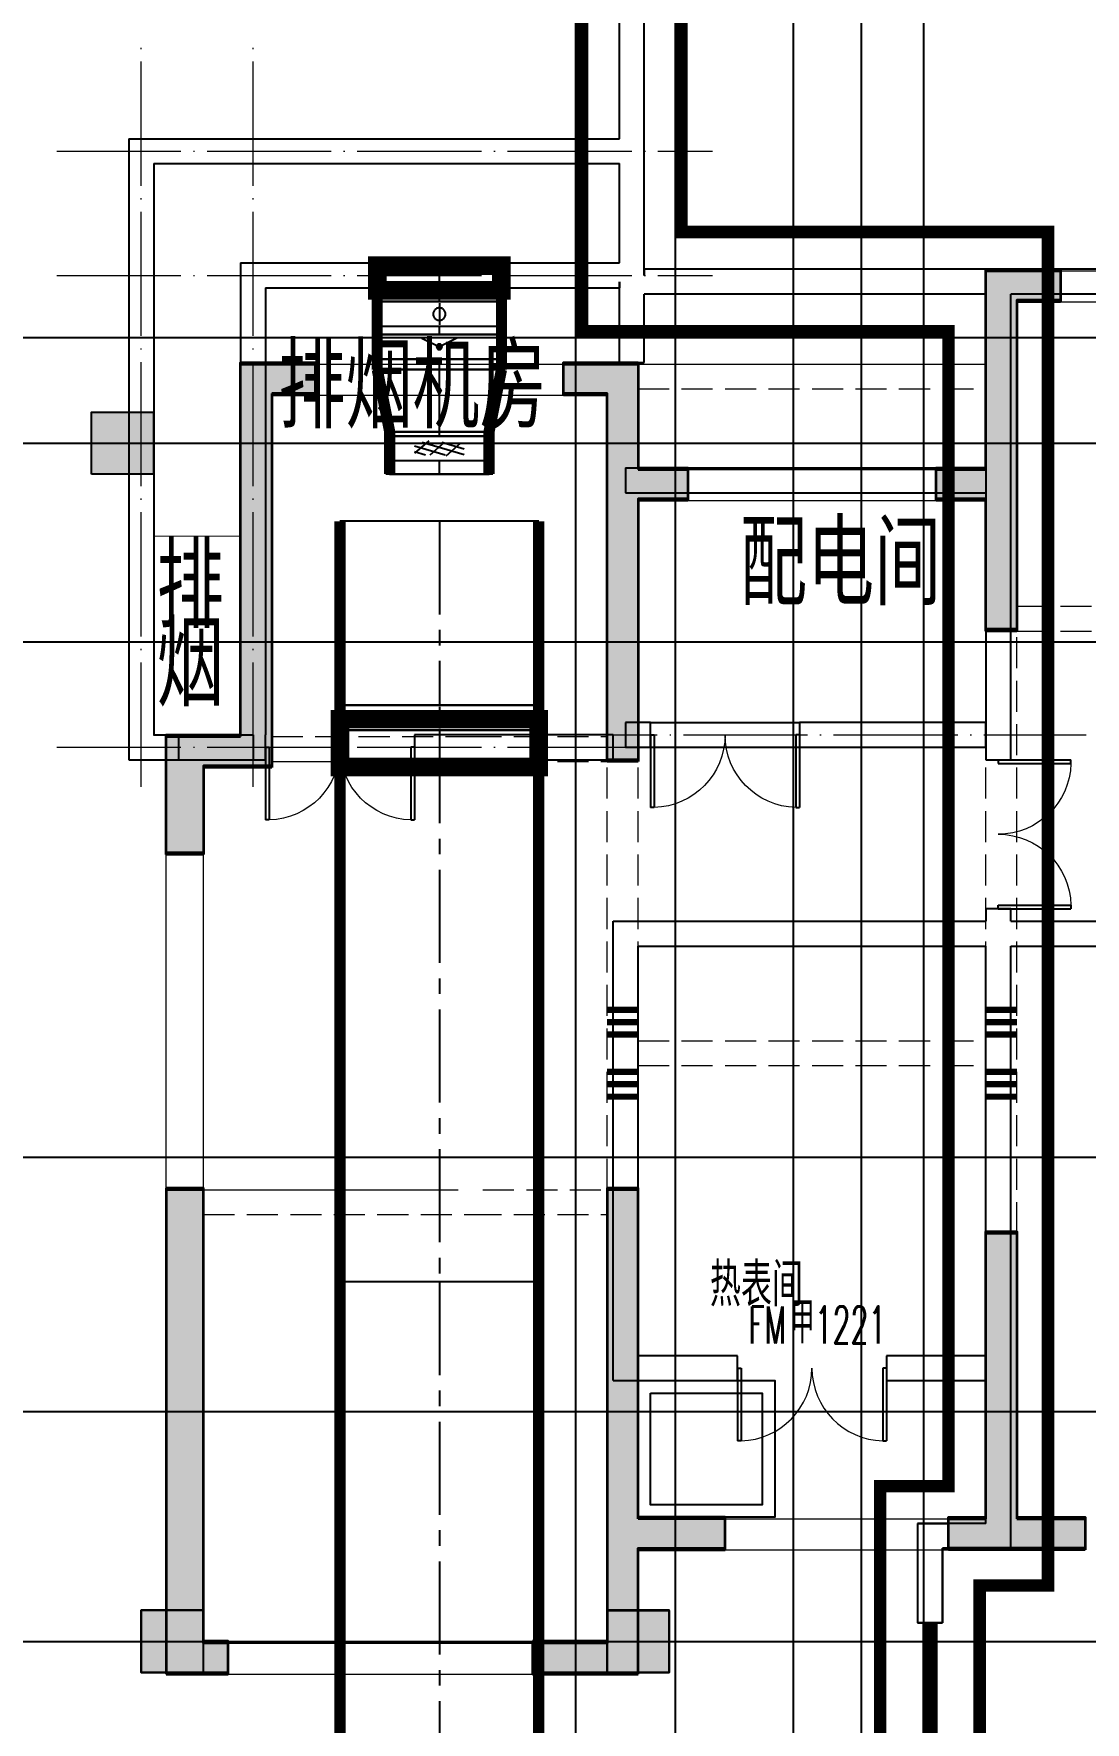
# Model space of a CAD drawing. Extents: x 369444 to 684549, y -549309 to 575337.
# Drawn here: x 484009 to 492474, y 150206 to 163804 of the extents above; entities that cross this region are included whole.
import ezdxf

# ---------------------------------------------------------------- set-up
doc = ezdxf.new("R2010")
doc.units = 0
doc.header["$LTSCALE"] = 1000
doc.header["$MEASUREMENT"] = 0
for name, pattern in [('CENTER2', [1.125, 0.75, -0.125, 0.125, -0.125]), ('DASH', [0.35, 0.25, -0.1]), ('DOTE', [2.42, 2, -0.2, 0.02, -0.2]), ('线型3', [500, 300, -200])]:
    doc.linetypes.add(name, pattern=pattern)
for name, color, linetype in [('COLUMN', 9, 'Continuous'), ('DOTE', 1, 'Continuous'), ('DUCT-排烟中心线', 5, 'CENTER2'), ('DUCT-排烟法兰', 4, 'Continuous'), ('DUCT-排烟管', 2, 'Continuous'), ('DUCT-排烟管端线', 4, 'Continuous'), ('DUCT-排烟阀门', 7, 'Continuous'), ('PKPM_WPJ', 7, 'Continuous'), ('WALL', 9, 'Continuous'), ('WINDOW', 4, 'Continuous'), ('WINDOW_TEXT', 7, 'Continuous'), ('主楼', 117, 'Continuous'), ('图层2', 7, 'Continuous'), ('填充', 8, 'Continuous'), ('平面文字图层', 7, 'Continuous'), ('砼墙', 151, 'Continuous'), ('车库集水坑', 60, 'Continuous'), ('车库风井', 6, 'Continuous'), ('防火分区线', 7, 'Continuous'), ('颜洞口', 1, 'Continuous'), ('风管标注', 3, 'Continuous')]:
    doc.layers.add(name, color=color, linetype=linetype)
for name, color, linetype, lineweight in [('DOTE2', 122, 'DOTE', 9), ('TEXT', 7, 'Continuous', 13), ('梁', 4, 'Continuous', 18), ('梁虚线', 134, '线型3', 18), ('次梁箍筋', 1, 'Continuous', 40), ('门虚线', 2, 'Continuous', 18)]:
    doc.layers.add(name, color=color, linetype=linetype, lineweight=lineweight)
doc.styles.add('_HZTXT', font='txt.shx', dxfattribs={"width": 0.8, "bigfont": 'HZTXT.shx'})
doc.styles.add('_TCH_WINDOW', font='SIMPLEX', dxfattribs={"height": 3.5, "bigfont": 'GBCBIG'})
doc.styles.add('HNSJY', font='hnsjy-07.shx', dxfattribs={"width": 0.8, "bigfont": 'hnsjy-hz.shx'})

# ---------------------------------------------------------------- blocks, each defined once
blk = doc.blocks.new('$DorLib2D$00000213')
at = {"color": 0, "linetype": 'DASH', "const_width": 0.02}
blk.add_lwpolyline([(0.5, 0), (-0.5, 0)], dxfattribs=at)
blk = doc.blocks.new('$DorLib2D$00000002')
for p, q in [((-0.5, 0), (-0.5, 0.4875)), ((-0.475, 0.4875), (-0.5, 0.4875)), ((-0.475, 0), (-0.475, 0.4875)), ((0.475, 0), (0.475, 0.4875)), ((0.475, 0.4875), (0.5, 0.4875)), ((0.5, 0), (0.5, 0.4875)), ((-0.5, 0), (-0.475, 0)), ((0.5, 0), (0.475, 0))]:
    blk.add_line(p, q)
at = {"lineweight": 13}
for centre, start, end in [((-0.4875, 0), 0, 88.53072), ((0.4875, 0), 91.46928, 180)]:
    blk.add_arc(centre, 0.4875, start, end, dxfattribs=at)
blk = doc.blocks.new('column500')
h = blk.add_hatch(color=0)
h.dxf.hatch_style = 1
h.paths.add_polyline_path([(-216381, -381440), (-215881, -381440), (-215881, -380940), (-216381, -380940)])
at = {"color": 0}
blk.add_lwpolyline([(-216381, -381440), (-215881, -381440), (-215881, -380940), (-216381, -380940)], close=True, dxfattribs=at)
blk = doc.blocks.new('56154dghgh')
at = {"layer": '车库集水坑', "lineweight": -2}
for points in [[(525097111, 3952329891), (525098211, 3952329891), (525098211, 3952328791), (525097111, 3952328791)], [(525097211, 3952329791), (525098111, 3952329791), (525098111, 3952328891), (525097211, 3952328891)]]:
    blk.add_lwpolyline(points, close=True, dxfattribs=at)
blk = doc.blocks.new('561h56dgfghf')
at = {"layer": '填充'}
h = blk.add_hatch(color=0, dxfattribs=at)
h.dxf.hatch_style = 1
h.paths.add_polyline_path([(-2817945, 476376), (-2817345, 476376), (-2817345, 476126), (-2817695, 476126), (-2817695, 474526), (-2817695, 473476), (-2817945, 473476), (-2817945, 474526), (-2818345, 474526), (-2818345, 474776), (-2817945, 474776)])
h = blk.add_hatch(color=0, dxfattribs=at)
h.dxf.hatch_style = 1
h.paths.add_polyline_path([(-2823695, 475376), (-2823695, 472376), (-2824245, 472376), (-2824245, 471676), (-2824545, 471676), (-2824545, 472626), (-2823945, 472626), (-2823945, 475626), (-2823345, 475626), (-2823345, 475376)])
h = blk.add_hatch(color=0, dxfattribs=at)
h.dxf.hatch_style = 1
h.paths.add_polyline_path([(-2820745, 475626), (-2820745, 474776), (-2820345, 474776), (-2820345, 474526), (-2820745, 474526), (-2820745, 472426), (-2820995, 472426), (-2820995, 474526), (-2820995, 475376), (-2821345, 475376), (-2821345, 475626)])
h = blk.add_hatch(color=0, dxfattribs=at)
h.dxf.hatch_style = 1
h.paths.add_polyline_path([(-2824545, 468976), (-2824545, 465076), (-2824045, 465076), (-2824045, 465326), (-2824245, 465326), (-2824245, 468976)])
h = blk.add_hatch(color=0, dxfattribs=at)
h.dxf.hatch_style = 1
h.paths.add_polyline_path([(-2821595, 465326), (-2821595, 465076), (-2820745, 465076), (-2820745, 466076), (-2820045, 466076), (-2820045, 466326), (-2820745, 466326), (-2820745, 468976), (-2820995, 468976), (-2820995, 466326), (-2820995, 465326)])
h = blk.add_hatch(color=0, dxfattribs=at)
h.dxf.hatch_style = 1
h.paths.add_polyline_path([(-2818245, 466076), (-2818245, 466326), (-2817945, 466326), (-2817945, 468626), (-2817695, 468626), (-2817695, 466326), (-2817145, 466326), (-2817145, 466076), (-2817945, 466076)])
at = {"layer": '砼墙', "color": 0, "lineweight": 35, "ltscale": 1}
for points in [[(-2817945, 476376), (-2817345, 476376), (-2817345, 476126), (-2817695, 476126), (-2817695, 474526), (-2817695, 473476), (-2817945, 473476), (-2817945, 474526), (-2818345, 474526), (-2818345, 474776), (-2817945, 474776)], [(-2823695, 475376), (-2823695, 472376), (-2824245, 472376), (-2824245, 471676), (-2824545, 471676), (-2824545, 472626), (-2823945, 472626), (-2823945, 475626), (-2823345, 475626), (-2823345, 475376)], [(-2820745, 475626), (-2820745, 474776), (-2820345, 474776), (-2820345, 474526), (-2820745, 474526), (-2820745, 472426), (-2820995, 472426), (-2820995, 474526), (-2820995, 475376), (-2821345, 475376), (-2821345, 475626)], [(-2824545, 468976), (-2824545, 465076), (-2824045, 465076), (-2824045, 465326), (-2824245, 465326), (-2824245, 468976)], [(-2821595, 465326), (-2821595, 465076), (-2820745, 465076), (-2820745, 466076), (-2820045, 466076), (-2820045, 466326), (-2820745, 466326), (-2820745, 468976), (-2820995, 468976), (-2820995, 466326), (-2820995, 465326)], [(-2818245, 466076), (-2818245, 466326), (-2817945, 466326), (-2817945, 468626), (-2817695, 468626), (-2817695, 466326), (-2817145, 466326), (-2817145, 466076), (-2817945, 466076)]]:
    blk.add_lwpolyline(points, close=True, dxfattribs=at)
blk = doc.blocks.new('A$C7B7934B7')
at = {"layer": '填充'}
h = blk.add_hatch(color=256, dxfattribs=at)
h.dxf.hatch_style = 1
h.paths.add_polyline_path([(-11700, -17700), (-11700, -17450), (-11700, -17200), (-12000, -17200), (-12200, -17200), (-12200, -17700)])
h = blk.add_hatch(color=256, dxfattribs=at)
h.dxf.hatch_style = 1
h.paths.add_polyline_path([(-7950, -17700), (-7950, -17200), (-8200, -17200), (-8450, -17200), (-8450, -17450), (-8450, -17700)])
at = {"layer": '主楼', "color": 6}
for points in [[(-11700, -17700), (-11700, -17450), (-11700, -17200), (-12000, -17200), (-12200, -17200), (-12200, -17700)], [(-7950, -17700), (-7950, -17200), (-8200, -17200), (-8450, -17200), (-8450, -17450), (-8450, -17700)]]:
    blk.add_lwpolyline(points, close=True, dxfattribs=at)
blk = doc.blocks.new('N-风管')
at = {"layer": 'DUCT-排烟中心线', "color": 0}
for p, q in [((38489323230.663437, 3905256119.711309), (38489323230.663437, 3905256431.188568)), ((38489323230.663437, 3905256119.711309), (38489323230.663437, 3905256431.188568)), ((38489323230.663437, 3905255855.709011), (38489323230.663437, 3905255919.311309)), ((38489323230.663437, 3905255572.103522), (38489323230.663437, 3905255655.309011)), ((38489323230.663437, 3905255072.103522), (38489323230.663437, 3905255572.103522)), ((38489323230.663437, 3905255037.528806), (38489323230.663437, 3905255072.103522)), ((38489323230.663437, 3905254731.388569), (38489323230.663437, 3905254837.128806)), ((38489323230.663437, 3905254351.288568), (38489323230.663437, 3905252869.451806)), ((38489323230.663437, 3905252669.051805), (38489323230.663437, 3905248224.607503)), ((38489323230.663437, 3905248224.607503), (38489323230.663437, 3905242575.678922))]:
    blk.add_line(p, q, dxfattribs=at)
at = {"layer": 'DUCT-排烟法兰', "color": 0}
for p, q in [((38489323760.663437, 3905256119.611309), (38489322700.663437, 3905256119.611309)), ((38489323760.663437, 3905256119.611309), (38489322700.663437, 3905256119.611309)), ((38489323760.663437, 3905255919.411309), (38489322700.663437, 3905255919.411309)), ((38489323760.663437, 3905255572.003522), (38489322700.663437, 3905255572.003522)), ((38489323660.663437, 3905255072.203522), (38489322800.663437, 3905255072.203522)), ((38489323660.663437, 3905255037.428806), (38489322800.663437, 3905255037.428806)), ((38489323660.663437, 3905254837.228806), (38489322800.663437, 3905254837.228806)), ((38489323660.663437, 3905254731.288568), (38489322800.663437, 3905254731.288568)), ((38489322390.663437, 3905252869.351806), (38489324070.663437, 3905252869.351806)), ((38489322390.663437, 3905252669.151806), (38489324070.663437, 3905252669.151806))]:
    blk.add_line(p, q, dxfattribs=at)
at = {"layer": 'DUCT-排烟法兰', "color": 0, "linetype": 'ByBlock'}
for p, q in [((38489323760.663437, 3905255855.609011), (38489322700.663437, 3905255855.609011)), ((38489323760.663437, 3905255655.409011), (38489322700.663437, 3905255655.409011))]:
    blk.add_line(p, q, dxfattribs=at)
at = {"layer": 'DUCT-排烟管', "color": 0, "const_width": 90}
for points in [[(38489322730.663437, 3905256431.188568), (38489322730.663437, 3905256119.711309)], [(38489322730.663437, 3905256431.188568), (38489322730.663437, 3905256119.711309)], [(38489323730.663437, 3905256119.711309), (38489323730.663437, 3905256431.188568)], [(38489323730.663437, 3905256119.711309), (38489323730.663437, 3905256431.188568)], [(38489322730.663437, 3905255919.511309), (38489322730.663437, 3905256119.511309)], [(38489323730.663437, 3905256119.511309), (38489323730.663437, 3905255919.511309)], [(38489322730.663437, 3905255919.311309), (38489322730.663437, 3905255855.709011)], [(38489323730.663437, 3905255855.709011), (38489323730.663437, 3905255919.311309)], [(38489322730.663437, 3905255655.509011), (38489322730.663437, 3905255855.509011)], [(38489323730.663437, 3905255855.509011), (38489323730.663437, 3905255655.509011)], [(38489322730.663437, 3905255655.309011), (38489322730.663437, 3905255572.103522)], [(38489323730.663437, 3905255572.103522), (38489323730.663437, 3905255655.309011)], [(38489322830.663437, 3905255072.103522), (38489322730.663437, 3905255572.103522)], [(38489323630.663437, 3905255072.103522), (38489323730.663437, 3905255572.103522)], [(38489322830.663437, 3905255072.103522), (38489322830.663437, 3905255037.528806)], [(38489323630.663437, 3905255037.528806), (38489323630.663437, 3905255072.103522)], [(38489322830.663437, 3905254837.328806), (38489322830.663437, 3905255037.328806)], [(38489323630.663437, 3905255037.328806), (38489323630.663437, 3905254837.328806)], [(38489322830.663437, 3905254837.128806), (38489322830.663437, 3905254731.388569)], [(38489323630.663437, 3905254731.388569), (38489323630.663437, 3905254837.128806)], [(38489322430.663437, 3905254351.288568), (38489322430.663437, 3905252869.451806)], [(38489324030.663437, 3905252869.451806), (38489324030.663437, 3905254351.288568)], [(38489322430.663437, 3905252669.251806), (38489322430.663437, 3905252869.251806)], [(38489324030.663437, 3905252869.251806), (38489324030.663437, 3905252669.251806)], [(38489322430.663437, 3905252669.051805), (38489322430.663437, 3905248224.607503)], [(38489324030.663437, 3905248224.607503), (38489324030.663437, 3905252669.051805)], [(38489322430.663437, 3905248224.607503), (38489322430.663437, 3905242575.678922)], [(38489324030.663437, 3905242575.678922), (38489324030.663437, 3905248224.607503)]]:
    blk.add_lwpolyline(points, dxfattribs=at)
at = {"layer": 'DUCT-排烟管端线', "color": 0}
for p, q in [((38489323730.663437, 3905256431.188568), (38489322730.663437, 3905256431.188568)), ((38489323730.663437, 3905256431.188568), (38489322730.663437, 3905256431.188568)), ((38489322730.663437, 3905256119.711309), (38489323730.663437, 3905256119.711309)), ((38489322730.663437, 3905256119.711309), (38489323730.663437, 3905256119.711309)), ((38489323730.663437, 3905256119.511309), (38489322730.663437, 3905256119.511309)), ((38489323730.663437, 3905255919.511309), (38489322730.663437, 3905255919.511309)), ((38489323730.663437, 3905255919.311309), (38489322730.663437, 3905255919.311309)), ((38489322730.663437, 3905255855.709011), (38489323730.663437, 3905255855.709011)), ((38489322730.663437, 3905255855.509011), (38489323730.663437, 3905255855.509011)), ((38489322730.663437, 3905255655.509011), (38489323730.663437, 3905255655.509011)), ((38489323730.663437, 3905255655.309011), (38489322730.663437, 3905255655.309011)), ((38489322730.663437, 3905255572.103522), (38489323730.663437, 3905255572.103522)), ((38489323730.663437, 3905255572.103522), (38489322730.663437, 3905255572.103522)), ((38489323630.663437, 3905255072.103522), (38489322830.663437, 3905255072.103522)), ((38489322830.663437, 3905255072.103522), (38489323630.663437, 3905255072.103522)), ((38489322830.663437, 3905255037.528806), (38489323630.663437, 3905255037.528806)), ((38489323630.663437, 3905255037.328806), (38489322830.663437, 3905255037.328806)), ((38489323630.663437, 3905254837.328806), (38489322830.663437, 3905254837.328806)), ((38489323630.663437, 3905254837.128806), (38489322830.663437, 3905254837.128806)), ((38489322830.663437, 3905254731.388569), (38489323630.663437, 3905254731.388569)), ((38489324030.663437, 3905254351.288568), (38489322430.663437, 3905254351.288568)), ((38489322430.663437, 3905252869.451806), (38489324030.663437, 3905252869.451806)), ((38489324030.663437, 3905252869.251806), (38489322430.663437, 3905252869.251806)), ((38489324030.663437, 3905252669.251806), (38489322430.663437, 3905252669.251806)), ((38489324030.663437, 3905252669.051805), (38489322430.663437, 3905252669.051805)), ((38489324030.663437, 3905248224.607503), (38489322430.663437, 3905248224.607503))]:
    blk.add_line(p, q, dxfattribs=at)
at = {"layer": 'DUCT-排烟阀门', "color": 0}
for p, q in [((38489323192.137779, 3905256051.382509), (38489323188.447052, 3905256046.302649)), ((38489323196.436089, 3905256055.959741), (38489323192.137779, 3905256051.382509)), ((38489323201.274193, 3905256059.962159), (38489323196.436089, 3905256055.959741)), ((38489323206.57576, 3905256063.326643), (38489323201.274193, 3905256059.962159)), ((38489323212.257217, 3905256066.000134), (38489323206.57576, 3905256063.326643)), ((38489323218.228951, 3905256067.940467), (38489323212.257217, 3905256066.000134)), ((38489323224.396782, 3905256069.117044), (38489323218.228951, 3905256067.940467)), ((38489323230.663437, 3905256069.511309), (38489323224.396782, 3905256069.117044)), ((38489323230.663437, 3905256107.011309), (38489323230.663437, 3905255932.011309)), ((38489323236.930107, 3905256069.117044), (38489323230.663437, 3905256069.511309)), ((38489323243.097939, 3905256067.940467), (38489323236.930107, 3905256069.117044)), ((38489323249.069672, 3905256066.000134), (38489323243.097939, 3905256067.940467)), ((38489323254.751129, 3905256063.326643), (38489323249.069672, 3905256066.000134)), ((38489323260.052696, 3905256059.962159), (38489323254.751129, 3905256063.326643)), ((38489323264.8908, 3905256055.959741), (38489323260.052696, 3905256059.962159)), ((38489323269.18911, 3905256051.382508), (38489323264.8908, 3905256055.959741)), ((38489323272.879837, 3905256046.302649), (38489323269.18911, 3905256051.382508)), ((38489323181.54908, 3905256028.880375), (38489323180.762108, 3905256022.650836)), ((38489323180.762108, 3905256022.650836), (38489323180.762108, 3905256016.371783)), ((38489323180.762108, 3905256016.371783), (38489323181.54908, 3905256010.142243)), ((38489323183.110619, 3905256034.962159), (38489323181.54908, 3905256028.880375)), ((38489323181.54908, 3905256010.142243), (38489323183.110619, 3905256004.06046)), ((38489323185.422089, 3905256040.800274), (38489323183.110619, 3905256034.962159)), ((38489323183.110619, 3905256004.06046), (38489323185.422089, 3905255998.222345)), ((38489323188.447052, 3905256046.302649), (38489323185.422089, 3905256040.800274)), ((38489323185.422089, 3905255998.222345), (38489323188.447052, 3905255992.71997)), ((38489323188.447052, 3905255992.71997), (38489323192.137779, 3905255987.64011)), ((38489323192.137779, 3905255987.64011), (38489323196.436089, 3905255983.062878)), ((38489323196.436089, 3905255983.062878), (38489323201.274193, 3905255979.06046)), ((38489323201.274193, 3905255979.06046), (38489323206.57576, 3905255975.695975)), ((38489323206.57576, 3905255975.695975), (38489323212.257217, 3905255973.022485)), ((38489323212.257217, 3905255973.022485), (38489323218.228951, 3905255971.082151)), ((38489323218.228951, 3905255971.082151), (38489323224.396782, 3905255969.905574)), ((38489323224.396782, 3905255969.905574), (38489323230.663437, 3905255969.511309)), ((38489323230.663437, 3905255969.511309), (38489323236.930107, 3905255969.905574)), ((38489323236.930107, 3905255969.905574), (38489323243.097939, 3905255971.082151)), ((38489323243.097939, 3905255971.082151), (38489323249.069672, 3905255973.022485)), ((38489323249.069672, 3905255973.022485), (38489323254.751129, 3905255975.695975)), ((38489323254.751129, 3905255975.695975), (38489323260.052696, 3905255979.060459)), ((38489323260.052696, 3905255979.060459), (38489323264.8908, 3905255983.062878)), ((38489323264.8908, 3905255983.062878), (38489323269.18911, 3905255987.64011)), ((38489323269.18911, 3905255987.64011), (38489323272.879837, 3905255992.719969)), ((38489323275.9048, 3905256040.800273), (38489323272.879837, 3905256046.302649)), ((38489323272.879837, 3905255992.719969), (38489323275.9048, 3905255998.222344)), ((38489323278.21627, 3905256034.962159), (38489323275.9048, 3905256040.800273)), ((38489323275.9048, 3905255998.222344), (38489323278.21627, 3905256004.060459)), ((38489323279.777809, 3905256028.880375), (38489323278.21627, 3905256034.962159)), ((38489323278.21627, 3905256004.060459), (38489323279.777809, 3905256010.142243)), ((38489323280.564781, 3905256022.650835), (38489323279.777809, 3905256028.880375)), ((38489323279.777809, 3905256010.142243), (38489323280.564781, 3905256016.371783)), ((38489323280.564781, 3905256016.371783), (38489323280.564781, 3905256022.650835)), ((38489323090.663437, 3905255825.509011), (38489323230.663437, 3905255755.509011)), ((38489323370.663437, 3905255825.509011), (38489323230.663437, 3905255755.509011)), ((38489323209.351097, 3905255761.572911), (38489323208.599747, 3905255757.553529)), ((38489323208.599747, 3905255757.553529), (38489323208.599747, 3905255753.464524)), ((38489323208.599747, 3905255753.464524), (38489323209.351097, 3905255749.445141)), ((38489323210.828217, 3905255765.385794), (38489323209.351097, 3905255761.572911)), ((38489323209.351097, 3905255749.445141), (38489323210.828217, 3905255745.632257)), ((38489323212.980797, 3905255768.862334), (38489323210.828217, 3905255765.385794)), ((38489323210.828217, 3905255745.632257), (38489323212.980797, 3905255742.155713)), ((38489323215.73555, 3905255771.884143), (38489323212.980797, 3905255768.862334)), ((38489323212.980797, 3905255742.155713), (38489323215.73555, 3905255739.1339)), ((38489323216.080276, 3905255759.046854), (38489323215.674294, 3905255756.22304)), ((38489323215.674294, 3905255756.22304), (38489323215.810028, 3905255753.373419)), ((38489323218.998642, 3905255774.348317), (38489323215.73555, 3905255771.884143)), ((38489323215.73555, 3905255739.1339), (38489323218.998642, 3905255736.669721)), ((38489323215.810028, 3905255753.373419), (38489323216.482613, 3905255750.600984)), ((38489323217.013367, 3905255761.742802), (38489323216.080276, 3905255759.046854)), ((38489323216.482613, 3905255750.600984), (38489323217.667732, 3905255748.005938)), ((38489323218.439789, 3905255764.213444), (38489323217.013367, 3905255761.742802)), ((38489323217.667732, 3905255748.005938), (38489323219.322548, 3905255745.682072)), ((38489323220.308006, 3905255766.369484), (38489323218.439789, 3905255764.213444)), ((38489323222.658974, 3905255776.170941), (38489323218.998642, 3905255774.348317)), ((38489323218.998642, 3905255736.669721), (38489323222.658974, 3905255734.847092)), ((38489323219.322548, 3905255745.682072), (38489323221.387253, 3905255743.713377)), ((38489323220.233688, 3905255758.03924), (38489323219.943314, 3905255756.019671)), ((38489323219.943314, 3905255756.019671), (38489323220.040398, 3905255753.981645)), ((38489323220.040398, 3905255753.981645), (38489323220.521423, 3905255751.998822)), ((38489323220.901016, 3905255759.96736), (38489323220.233688, 3905255758.03924)), ((38489323222.550507, 3905255768.133), (38489323220.308006, 3905255766.369484)), ((38489323220.521423, 3905255751.998822), (38489323221.369011, 3905255750.142867)), ((38489323221.921181, 3905255761.734344), (38489323220.901016, 3905255759.96736)), ((38489323221.369011, 3905255750.142867), (38489323222.552528, 3905255748.480857)), ((38489323221.387253, 3905255743.713377), (38489323223.787216, 3905255742.171008)), ((38489323223.257317, 3905255763.276329), (38489323221.921181, 3905255761.734344)), ((38489323225.08622, 3905255769.440251), (38489323222.550507, 3905255768.133)), ((38489323222.552528, 3905255748.480857), (38489323224.02919, 3905255747.072864)), ((38489323226.591881, 3905255777.289948), (38489323222.658974, 3905255776.170941)), ((38489323222.658974, 3905255734.847092), (38489323226.591881, 3905255733.72808)), ((38489323224.86113, 3905255764.537581), (38489323223.257317, 3905255763.276329)), ((38489323223.787216, 3905255742.171008), (38489323226.435722, 3905255741.110708)), ((38489323224.02919, 3905255747.072864), (38489323225.745628, 3905255745.969775)), ((38489323226.67466, 3905255765.472518), (38489323224.86113, 3905255764.537581)), ((38489323227.823509, 3905255770.243991), (38489323225.08622, 3905255769.440251)), ((38489323225.745628, 3905255745.969775), (38489323227.639809, 3905255745.211459)), ((38489323226.435722, 3905255741.110708), (38489323229.237022, 3905255740.570801)), ((38489323230.663437, 3905255777.667231), (38489323226.591881, 3905255777.289948)), ((38489323226.591881, 3905255733.72808), (38489323230.663437, 3905255733.350791)), ((38489323228.632347, 3905255766.047348), (38489323226.67466, 3905255765.472518)), ((38489323227.639809, 3905255745.211459), (38489323229.643272, 3905255744.825323)), ((38489323230.663437, 3905255770.515171), (38489323227.823509, 3905255770.243991)), ((38489323230.663437, 3905255766.241295), (38489323228.632347, 3905255766.047348)), ((38489323229.237022, 3905255740.570801), (38489323232.089867, 3905255740.570799)), ((38489323229.643272, 3905255744.825323), (38489323231.683617, 3905255744.825324)), ((38489323234.735008, 3905255777.289942), (38489323230.663437, 3905255777.667231)), ((38489323233.50338, 3905255770.243989), (38489323230.663437, 3905255770.515171)), ((38489323232.694542, 3905255766.047349), (38489323230.663437, 3905255766.241295)), ((38489323230.663437, 3905255733.350791), (38489323234.735008, 3905255733.728074)), ((38489323231.683617, 3905255744.825324), (38489323233.68708, 3905255745.21146)), ((38489323232.089867, 3905255740.570799), (38489323234.891167, 3905255741.110704)), ((38489323234.652229, 3905255765.47252), (38489323232.694542, 3905255766.047349)), ((38489323236.240669, 3905255769.440246), (38489323233.50338, 3905255770.243989)), ((38489323233.68708, 3905255745.21146), (38489323235.581261, 3905255745.969778)), ((38489323236.465759, 3905255764.537584), (38489323234.652229, 3905255765.47252)), ((38489323238.667923, 3905255776.17093), (38489323234.735008, 3905255777.289942)), ((38489323234.735008, 3905255733.728074), (38489323238.667923, 3905255734.84708)), ((38489323234.891167, 3905255741.110704), (38489323237.539673, 3905255742.171)), ((38489323235.581261, 3905255745.969778), (38489323237.297699, 3905255747.072867)), ((38489323238.776382, 3905255768.132992), (38489323236.240669, 3905255769.440246)), ((38489323238.069572, 3905255763.276332), (38489323236.465759, 3905255764.537584)), ((38489323237.297699, 3905255747.072867), (38489323238.774361, 3905255748.480861)), ((38489323237.539673, 3905255742.171), (38489323239.939636, 3905255743.713368)), ((38489323239.405708, 3905255761.734348), (38489323238.069572, 3905255763.276332)), ((38489323242.328247, 3905255774.3483), (38489323238.667923, 3905255776.17093)), ((38489323238.667923, 3905255734.84708), (38489323242.328247, 3905255736.669704)), ((38489323238.774361, 3905255748.480861), (38489323239.957878, 3905255750.142871)), ((38489323241.018883, 3905255766.369474), (38489323238.776382, 3905255768.132992)), ((38489323240.425873, 3905255759.967365), (38489323239.405708, 3905255761.734348)), ((38489323239.939636, 3905255743.713368), (38489323242.004341, 3905255745.68206)), ((38489323239.957878, 3905255750.142871), (38489323240.805473, 3905255751.998827)), ((38489323241.093201, 3905255758.039245), (38489323240.425873, 3905255759.967365)), ((38489323240.805473, 3905255751.998827), (38489323241.286491, 3905255753.98165)), ((38489323242.8871, 3905255764.213431), (38489323241.018883, 3905255766.369474)), ((38489323241.383583, 3905255756.019676), (38489323241.093201, 3905255758.039245)), ((38489323241.286491, 3905255753.98165), (38489323241.383583, 3905255756.019676)), ((38489323242.004341, 3905255745.68206), (38489323243.659157, 3905255748.005924)), ((38489323245.591339, 3905255771.884122), (38489323242.328247, 3905255774.3483)), ((38489323242.328247, 3905255736.669704), (38489323245.591339, 3905255739.133878)), ((38489323244.313522, 3905255761.742788), (38489323242.8871, 3905255764.213431)), ((38489323243.659157, 3905255748.005924), (38489323244.844276, 3905255750.60097)), ((38489323245.246597, 3905255759.04684), (38489323244.313522, 3905255761.742788)), ((38489323244.844276, 3905255750.60097), (38489323245.516861, 3905255753.373404)), ((38489323245.652603, 3905255756.223025), (38489323245.246597, 3905255759.04684)), ((38489323245.516861, 3905255753.373404), (38489323245.652603, 3905255756.223025)), ((38489323248.346077, 3905255768.862309), (38489323245.591339, 3905255771.884122)), ((38489323245.591339, 3905255739.133878), (38489323248.346077, 3905255742.155687)), ((38489323250.498657, 3905255765.385765), (38489323248.346077, 3905255768.862309)), ((38489323248.346077, 3905255742.155687), (38489323250.498657, 3905255745.632228)), ((38489323251.975777, 3905255761.57288), (38489323250.498657, 3905255765.385765)), ((38489323250.498657, 3905255745.632228), (38489323251.975777, 3905255749.445111)), ((38489323252.727142, 3905255757.553497), (38489323251.975777, 3905255761.57288)), ((38489323251.975777, 3905255749.445111), (38489323252.727142, 3905255753.464492)), ((38489323252.727142, 3905255753.464492), (38489323252.727142, 3905255757.553497)), ((38489323033.824944, 3905254898.935957), (38489323149.294983, 3905254998.935957)), ((38489323091.492767, 3905254987.328806), (38489323430.663437, 3905254889.418666)), ((38489323156.362061, 3905254887.328806), (38489323271.832123, 3905254987.328806)), ((38489323251.492767, 3905254987.328806), (38489323430.663437, 3905254935.606688)), ((38489323285.859428, 3905254879.203801), (38489323401.329483, 3905254979.203801)), ((38489323030.663437, 3905254958.700698), (38489323277.902931, 3905254887.328806)), ((38489323030.663437, 3905254912.512677), (38489323117.902931, 3905254887.328806)), ((38489323185.422089, 3905252790.540771), (38489323183.110619, 3905252784.702656)), ((38489323188.447052, 3905252796.043146), (38489323185.422089, 3905252790.540771)), ((38489323192.137779, 3905252801.123005), (38489323188.447052, 3905252796.043146)), ((38489323196.436089, 3905252805.700237), (38489323192.137779, 3905252801.123005)), ((38489323201.274193, 3905252809.702656), (38489323196.436089, 3905252805.700237)), ((38489323206.57576, 3905252813.06714), (38489323201.274193, 3905252809.702656)), ((38489323212.257217, 3905252815.74063), (38489323206.57576, 3905252813.06714)), ((38489323218.228951, 3905252817.680964), (38489323212.257217, 3905252815.74063)), ((38489323224.396782, 3905252818.857541), (38489323218.228951, 3905252817.680964)), ((38489323230.663437, 3905252819.251806), (38489323224.396782, 3905252818.857541)), ((38489323230.663437, 3905252856.751806), (38489323230.663437, 3905252681.751806)), ((38489323236.930107, 3905252818.857541), (38489323230.663437, 3905252819.251806)), ((38489323243.097939, 3905252817.680964), (38489323236.930107, 3905252818.857541)), ((38489323249.069672, 3905252815.74063), (38489323243.097939, 3905252817.680964)), ((38489323254.751129, 3905252813.06714), (38489323249.069672, 3905252815.74063)), ((38489323260.052696, 3905252809.702655), (38489323254.751129, 3905252813.06714)), ((38489323264.8908, 3905252805.700237), (38489323260.052696, 3905252809.702655)), ((38489323269.18911, 3905252801.123005), (38489323264.8908, 3905252805.700237)), ((38489323272.879837, 3905252796.043145), (38489323269.18911, 3905252801.123005)), ((38489323275.9048, 3905252790.54077), (38489323272.879837, 3905252796.043145)), ((38489323278.21627, 3905252784.702655), (38489323275.9048, 3905252790.54077)), ((38489323181.54908, 3905252778.620872), (38489323180.762108, 3905252772.391332)), ((38489323180.762108, 3905252772.391332), (38489323180.762108, 3905252766.11228)), ((38489323180.762108, 3905252766.11228), (38489323181.54908, 3905252759.88274)), ((38489323183.110619, 3905252784.702656), (38489323181.54908, 3905252778.620872)), ((38489323181.54908, 3905252759.88274), (38489323183.110619, 3905252753.800956)), ((38489323183.110619, 3905252753.800956), (38489323185.422089, 3905252747.962842)), ((38489323185.422089, 3905252747.962842), (38489323188.447052, 3905252742.460466)), ((38489323188.447052, 3905252742.460466), (38489323192.137779, 3905252737.380607)), ((38489323192.137779, 3905252737.380607), (38489323196.436089, 3905252732.803374)), ((38489323196.436089, 3905252732.803374), (38489323201.274193, 3905252728.800956)), ((38489323201.274193, 3905252728.800956), (38489323206.57576, 3905252725.436472)), ((38489323206.57576, 3905252725.436472), (38489323212.257217, 3905252722.762981)), ((38489323212.257217, 3905252722.762981), (38489323218.228951, 3905252720.822648)), ((38489323218.228951, 3905252720.822648), (38489323224.396782, 3905252719.646071)), ((38489323224.396782, 3905252719.646071), (38489323230.663437, 3905252719.251806)), ((38489323230.663437, 3905252719.251806), (38489323236.930107, 3905252719.64607)), ((38489323236.930107, 3905252719.64607), (38489323243.097939, 3905252720.822648)), ((38489323243.097939, 3905252720.822648), (38489323249.069672, 3905252722.762981)), ((38489323249.069672, 3905252722.762981), (38489323254.751129, 3905252725.436471)), ((38489323254.751129, 3905252725.436471), (38489323260.052696, 3905252728.800956)), ((38489323260.052696, 3905252728.800956), (38489323264.8908, 3905252732.803374)), ((38489323264.8908, 3905252732.803374), (38489323269.18911, 3905252737.380606)), ((38489323269.18911, 3905252737.380606), (38489323272.879837, 3905252742.460466)), ((38489323272.879837, 3905252742.460466), (38489323275.9048, 3905252747.962841)), ((38489323275.9048, 3905252747.962841), (38489323278.21627, 3905252753.800956)), ((38489323279.777809, 3905252778.620872), (38489323278.21627, 3905252784.702655)), ((38489323278.21627, 3905252753.800956), (38489323279.777809, 3905252759.88274)), ((38489323280.564781, 3905252772.391332), (38489323279.777809, 3905252778.620872)), ((38489323279.777809, 3905252759.88274), (38489323280.564781, 3905252766.112279)), ((38489323280.564781, 3905252766.112279), (38489323280.564781, 3905252772.391332))]:
    blk.add_line(p, q, dxfattribs=at)
at = {"layer": '颜洞口', "color": 0, "const_width": 150}
blk.add_lwpolyline([(38489322730.663437, 3905256209.826654), (38489323730.663437, 3905256209.826654), (38489323730.663437, 3905256410.36543), (38489322730.663437, 3905256410.36543)], close=True, dxfattribs=at)
at = {"layer": '颜洞口', "color": 0, "const_width": 150, "elevation": -3000}
blk.add_lwpolyline([(38489324030.656357, 3905252757.183275), (38489322430.665604, 3905252757.183275), (38489322430.665604, 3905252372.325971), (38489324030.656357, 3905252372.325971)], close=True, dxfattribs=at)
blk = doc.blocks.new('8#梁图')
at = {"layer": '梁', "color": 0, "lineweight": 18, "ltscale": 1}
for p, q in [((1090664, -68846), (1093464, -68846)), ((1087714, -72046), (1089314, -72046)), ((1087164, -75496), (1089214, -75496))]:
    blk.add_line(p, q, dxfattribs=at)
at = {"layer": '梁虚线', "color": 0, "linetype": 'DASH', "lineweight": 18, "ltscale": 1}
for p, q in [((1090664, -69046), (1093464, -69046)), ((1093714, -70796), (1095964, -70796)), ((1093464, -75846), (1093464, -70996)), ((1093714, -70996), (1096064, -70996)), ((1093714, -75846), (1093714, -70996)), ((1087714, -71846), (1089314, -71846)), ((1089314, -71846), (1090414, -71846)), ((1089314, -72046), (1090414, -72046)), ((1090414, -75496), (1090414, -72046)), ((1090664, -75496), (1090664, -72046)), ((1090664, -74296), (1093464, -74296)), ((1090664, -74496), (1093464, -74496)), ((1089414, -75496), (1090414, -75496)), ((1087164, -75696), (1089314, -75696)), ((1089314, -75696), (1090414, -75696))]:
    blk.add_line(p, q, dxfattribs=at)
at = {"layer": '次梁箍筋', "color": 0, "linetype": 'Continuous', "const_width": 50}
for points in [[(1090414, -74046), (1090664, -74046)], [(1093464, -74046), (1093714, -74046)], [(1090414, -74146), (1090664, -74146)], [(1090414, -74246), (1090664, -74246)], [(1093464, -74146), (1093714, -74146)], [(1093464, -74246), (1093714, -74246)], [(1090414, -74546), (1090664, -74546)], [(1090414, -74646), (1090664, -74646)], [(1093464, -74546), (1093714, -74546)], [(1093464, -74646), (1093714, -74646)], [(1090414, -74746), (1090664, -74746)], [(1093464, -74746), (1093714, -74746)]]:
    blk.add_lwpolyline(points, dxfattribs=at)
at = {"layer": '砼墙', "color": 0, "lineweight": 35, "ltscale": 1}
for p, q in [((1093464, -69696), (1093464, -68096)), ((1093464, -68096), (1094064, -68096)), ((1094064, -68096), (1094064, -68346)), ((1093714, -68346), (1093714, -69946)), ((1094064, -68346), (1093714, -68346)), ((1087464, -68846), (1088064, -68846)), ((1087464, -71846), (1087464, -68846)), ((1088064, -68846), (1088064, -69096)), ((1090064, -68846), (1090664, -68846)), ((1090064, -69096), (1090064, -68846)), ((1090664, -68846), (1090664, -69696)), ((1088064, -69096), (1087714, -69096)), ((1087714, -69096), (1087714, -72096)), ((1090414, -69096), (1090064, -69096)), ((1090414, -69946), (1090414, -69096)), ((1090664, -69696), (1091064, -69696)), ((1091064, -69696), (1091064, -69946)), ((1093064, -69696), (1093464, -69696)), ((1093064, -69946), (1093064, -69696)), ((1090414, -72046), (1090414, -69946)), ((1090664, -69946), (1090664, -72046)), ((1091064, -69946), (1090664, -69946)), ((1093464, -69946), (1093064, -69946)), ((1093464, -70996), (1093464, -69946)), ((1093714, -69946), (1093714, -70996)), ((1093714, -70996), (1093464, -70996)), ((1086864, -71846), (1087464, -71846)), ((1086864, -72796), (1086864, -71846)), ((1090664, -72046), (1090414, -72046)), ((1087164, -72096), (1087164, -72796)), ((1087714, -72096), (1087164, -72096)), ((1087164, -72796), (1086864, -72796)), ((1087164, -75496), (1086864, -75496)), ((1086864, -75496), (1086864, -79396)), ((1087164, -79146), (1087164, -75496)), ((1090414, -75496), (1090414, -78146)), ((1090664, -75496), (1090414, -75496)), ((1090664, -78146), (1090664, -75496)), ((1093464, -75846), (1093714, -75846)), ((1093464, -78146), (1093464, -75846)), ((1093714, -75846), (1093714, -78146)), ((1090414, -78146), (1090414, -79146)), ((1091364, -78146), (1090664, -78146)), ((1091364, -78396), (1091364, -78146)), ((1093164, -78146), (1093464, -78146)), ((1093164, -78396), (1093164, -78146)), ((1093714, -78146), (1094264, -78146)), ((1094264, -78146), (1094264, -78396)), ((1090664, -78396), (1091364, -78396)), ((1090664, -79396), (1090664, -78396)), ((1093464, -78396), (1093164, -78396)), ((1094264, -78396), (1093464, -78396)), ((1087364, -79146), (1087164, -79146)), ((1087364, -79396), (1087364, -79146)), ((1090414, -79146), (1089814, -79146)), ((1089814, -79146), (1089814, -79396)), ((1086864, -79396), (1087364, -79396)), ((1089814, -79396), (1090664, -79396))]:
    blk.add_line(p, q, dxfattribs=at)
at = {"layer": '门虚线', "color": 0, "linetype": 'Continuous', "lineweight": 18, "ltscale": 1}
for p, q in [((1094064, -68096), (1095564, -68096)), ((1088064, -68846), (1090064, -68846)), ((1086864, -75496), (1086864, -72796)), ((1087364, -79396), (1089864, -79396))]:
    blk.add_line(p, q, dxfattribs=at)
at = {"layer": '门虚线', "color": 0, "lineweight": 18, "ltscale": 1}
for p, q in [((1094064, -68346), (1095564, -68346)), ((1088064, -69096), (1090064, -69096)), ((1091064, -69696), (1093064, -69696)), ((1091064, -69946), (1093064, -69946)), ((1087164, -75496), (1087164, -72796)), ((1091364, -78146), (1093164, -78146)), ((1091364, -78396), (1093164, -78396)), ((1087364, -79146), (1089864, -79146))]:
    blk.add_line(p, q, dxfattribs=at)

msp = doc.modelspace()

# ---------------------------------------------------------------- linework, layer by layer
at = {"layer": 'DOTE', "color": 8}
for p, q in [((489174.5, 59364.2), (489174.5, 476704.8)), ((490124.5, 59364.2), (490124.5, 476704.8)), ((490674.5, 59364.2), (490674.5, 476704.8)), ((491174.5, 59364.2), (491174.5, 476704.8)), ((488374.5, 59364.2), (488374.5, 261807))]:
    msp.add_line(p, q, dxfattribs=at)
at = {"layer": 'DOTE', "color": 8, "lineweight": -2}
for p, q in [((377844.4, 161357), (624570.9, 161357)), ((377844.4, 160507), (624570.9, 160507)), ((377844.4, 158907), (624570.9, 158907)), ((377844.4, 154757), (624570.9, 154757)), ((377844.4, 152707), (624570.9, 152707)), ((377844.4, 150857), (624570.9, 150857))]:
    msp.add_line(p, q, dxfattribs=at)
at = {"layer": 'DOTE2', "linetype": 'DOTE', "ltscale": 0.5}
for points in [[(484874.5, 157739.8), (484874.5, 163735)], [(485774.5, 157739.8), (485774.5, 163735)], [(484194, 162857.8), (489474.4, 162857.8)], [(484194, 161857.8), (489474.4, 161857.8)], [(484194, 158057), (489474.4, 158057)]]:
    msp.add_lwpolyline(points, dxfattribs=at)
at = {"layer": 'DOTE2', "linetype": 'DOTE', "ltscale": 0.5, "elevation": 96.6}
msp.add_lwpolyline([(488029.1, 158157), (492482.3, 158157)], dxfattribs=at)
at = {"layer": 'WALL', "linetype": 'ByBlock'}
for p, q in [((488724.5, 162957.8), (488724.5, 168269.9)), ((488924.5, 162857.8), (488924.5, 168244.1)), ((488924.5, 161857.8), (488924.5, 162857.8)), ((488724.5, 161957.8), (488724.5, 162757.8)), ((491674.5, 161907), (488924.5, 161907)), ((488924.5, 161907), (488924.5, 161857.8)), ((491674.5, 161707), (491674.5, 161907)), ((488724.5, 161157), (488724.5, 161807)), ((488724.5, 161807), (488724.5, 161757.8)), ((488924.5, 161157), (488924.5, 161707)), ((491674.5, 161707), (488924.5, 161707)), ((488724.5, 161157), (488924.5, 161157)), ((491124.5, 151807), (491124.5, 151007)), ((491124.5, 151807), (491374.5, 151807)), ((491374.5, 151807), (491374.5, 151607)), ((491324.5, 151007), (491324.5, 151607)), ((491324.5, 151607), (491374.5, 151607)), ((491124.5, 151007), (491324.5, 151007))]:
    msp.add_line(p, q, dxfattribs=at)
at = {"layer": 'WALL'}
for p, q in [((484774.5, 162957.8), (488724.5, 162957.8)), ((484774.5, 162957.8), (484774.5, 157957)), ((484974.5, 162757.8), (488724.5, 162757.8)), ((484974.5, 162757.8), (484974.5, 158157)), ((485674.5, 161957.8), (485674.5, 158157)), ((485674.5, 161957.8), (488724.5, 161957.8)), ((494174.5, 161907), (491674.5, 161907)), ((491674.5, 161907), (491674.5, 157957)), ((485874.5, 161757.8), (485874.5, 158157)), ((485874.5, 161757.8), (488724.5, 161757.8)), ((494374.5, 161707), (491874.5, 161707)), ((491874.5, 157957), (491874.5, 161707)), ((488774.5, 160307), (491674.5, 160307)), ((488774.5, 160307), (488774.5, 160107)), ((491674.5, 160307), (491674.5, 160107)), ((488774.5, 160107), (491674.5, 160107)), ((484974.5, 158157), (485674.5, 158157)), ((485174.5, 158157), (485774.5, 158157)), ((485174.5, 158157), (485174.5, 157957)), ((485774.5, 158157), (485774.5, 157957)), ((485874.5, 157957), (485874.5, 158157)), ((488674.4, 158157), (487074.5, 158157)), ((487074.5, 158157), (487074.5, 157957)), ((488674.4, 157957), (488674.4, 158157)), ((488974.6, 158257), (488774.5, 158257)), ((488774.5, 158257), (488774.5, 158057)), ((488974.6, 158057), (488974.6, 158257)), ((491674.5, 158257), (490174.6, 158257)), ((490174.6, 158257), (490174.6, 158057)), ((491674.5, 158057), (491674.5, 158257)), ((488774.5, 158057), (488974.6, 158057)), ((490174.6, 158057), (491674.5, 158057)), ((484774.5, 157957), (485774.5, 157957)), ((485174.5, 157957), (485774.5, 157957)), ((485774.5, 157957), (485874.5, 157957)), ((487074.5, 157957), (488674.4, 157957)), ((491674.5, 157957), (491874.5, 157957)), ((488674.5, 152957), (488674.5, 156657)), ((488674.5, 156657), (491674.5, 156657)), ((491874.5, 156757), (491674.5, 156757)), ((491674.5, 156757), (491674.5, 156657)), ((491874.5, 156657), (491874.5, 156757)), ((491874.5, 156657), (495974.5, 156657)), ((488874.5, 153157), (488874.5, 156457)), ((488874.5, 156457), (491674.5, 156457)), ((491674.5, 153157), (491674.5, 156457)), ((491874.5, 153057), (491874.5, 156457)), ((491874.5, 156457), (496174.5, 156457)), ((489674.5, 153157), (488874.5, 153157)), ((489674.5, 152957), (489674.5, 153157)), ((491674.5, 153157), (490874.5, 153157)), ((490874.5, 153157), (490874.5, 152957)), ((491874.5, 151607), (491874.5, 153057)), ((488674.5, 152957), (489674.5, 152957)), ((490874.5, 152957), (491674.5, 152957)), ((491674.5, 151807), (491674.5, 152957)), ((491674.5, 151807), (491124.5, 151807)), ((491124.5, 151807), (491124.5, 151007)), ((491874.5, 151607), (491324.5, 151607)), ((491324.5, 151607), (491324.5, 151007)), ((491324.5, 151007), (491124.5, 151007))]:
    msp.add_line(p, q, dxfattribs=at)
at = {"layer": 'WINDOW'}
for p, q in [((488974.6, 158257, 96.6), (490174.6, 158257, 96.6)), ((488974.6, 158057, 96.6), (490174.6, 158057, 96.6))]:
    msp.add_line(p, q, dxfattribs=at)
at = {"layer": '车库风井', "linetype": 'DASH', "const_width": 10}
msp.add_lwpolyline([(484974.5, 159757.4), (485674.5, 159757.4), (485674.5, 158157), (484974.5, 158157)], close=True, dxfattribs=at)
at = {"layer": '防火分区线', "color": 2, "linetype": 'DASH', "ltscale": 8, "const_width": 100}
for points in [[(461374.5, 113207), (483724.5, 113207), (483724.5, 114007), (490574.5, 114007), (490574.5, 114207), (491074.5, 114207), (491074.5, 117607), (490574.5, 117607), (490574.5, 124107), (488924.5, 124107), (488924.5, 129318.4), (491624.5, 135118.4), (491624.5, 151307), (492174.5, 151307), (492174.5, 162207), (489224.5, 162207), (489224.5, 168205.4), (490824.5, 174305.4)], [(461374.5, 113207), (483724.5, 113207), (483724.5, 114007), (490574.5, 114007), (490574.5, 114207), (491074.5, 114207), (491074.5, 117607), (490574.5, 117607), (490574.5, 124107), (488924.5, 124107), (488924.5, 129318.4), (491624.5, 135118.4), (491624.5, 151307), (492174.5, 151307), (492174.5, 162207), (489224.5, 162207), (489224.5, 168205.4), (490824.5, 174305.4)], [(462174.5, 114007), (482924.5, 114007), (482924.5, 114807), (489774.5, 114807), (489774.5, 115007), (490274.5, 115007), (490274.5, 116807), (489774.5, 116807), (489774.5, 123307), (488124.5, 123307), (488124.5, 129495.5), (490824.5, 135295.5), (490824.5, 152107), (491374.5, 152107), (491374.5, 161407), (488424.5, 161407), (488424.5, 168308.6), (490024.5, 174408.6)]]:
    msp.add_lwpolyline(points, dxfattribs=at)
at = {"layer": '防火分区线', "color": 130, "linetype": 'DASH', "ltscale": 8, "const_width": 100}
for points in [[(509574.5, 118907), (502074.5, 118907), (502074.5, 117007), (495074.5, 117007), (495074.5, 117607), (492874.5, 117607), (492874.5, 116807), (490674.5, 116807), (489774.5, 116807), (489774.5, 123307), (488124.5, 123307), (488124.5, 129495.5), (490824.5, 135295.5), (490824.5, 152107), (491374.5, 152107), (491374.5, 161407), (488424.5, 161407), (488424.5, 168308.6), (490024.5, 174408.6)], [(508774.5, 119707), (501274.5, 119707), (501274.5, 117807), (495874.5, 117807), (495874.5, 118407), (492074.5, 118407), (492074.5, 117607), (490674.5, 117607), (490574.5, 117607), (490574.5, 124107), (488924.5, 124107), (488924.5, 129318.4), (491624.5, 135118.4), (491624.5, 151307), (492174.5, 151307), (492174.5, 162207), (489224.5, 162207), (489224.5, 168205.4), (490824.5, 174305.4)]]:
    msp.add_lwpolyline(points, dxfattribs=at)

# ---------------------------------------------------------------- block references
msp.add_blockref('A$C7B7934B7', (497074.5, 168307))
at = {"layer": 'COLUMN', "color": 8, "xscale": -1, "rotation": 270}
for p in [(865914.4, 376637.9), (866314.3, 366987.9), (870064.3, 366987.8)]:
    msp.add_blockref('column500', p, dxfattribs=at)
at = {"layer": 'PKPM_WPJ', "color": 8}
msp.add_blockref('8#梁图', (-601789.1, 229989.7), dxfattribs=at)
at = {"layer": 'WINDOW', "lineweight": -2, "xscale": -1200.000000000013, "yscale": 1200.000000000013, "zscale": 1200}
for p, rotation in [((489574.6, 158157), 179.9999979839165), ((486474.5, 158057), 179.9999979796598)]:
    msp.add_blockref('$DorLib2D$00000002', p, dxfattribs=dict(at, rotation=rotation))
at = {"layer": 'WINDOW', "yscale": 1200, "zscale": 200}
for p, xscale, rotation in [((491774.5, 157357), -1200, 270), ((490274.5, 153057), 1200, 180)]:
    msp.add_blockref('$DorLib2D$00000002', p, dxfattribs=dict(at, xscale=xscale, rotation=rotation))
at = {"layer": 'WINDOW', "linetype": 'ByBlock', "lineweight": -2, "xscale": -6200, "yscale": 6200, "zscale": 6200, "rotation": 270}
msp.add_blockref('$DorLib2D$00000213', (491224.5, 147907), dxfattribs=at)
at = {"layer": '图层2', "color": 8}
msp.add_blockref('561h56dgfghf', (3309619.6, -314468.6), dxfattribs=at)
at = {"layer": '车库集水坑', "lineweight": -2}
msp.add_blockref('56154dghgh', (-524608236.4, -3952176934.5), dxfattribs=at)
at = {"layer": '风管标注', "color": 8}
msp.add_blockref('N-风管', (-38488835956.2, -3905094473.4), dxfattribs=at)

# ---------------------------------------------------------------- texts
at = {"layer": 'TEXT', "color": 2, "style": '_HZTXT', "width": 0.8}
for s, p in [('排烟机房', (485978.4, 160625.7)), ('排', (484998.7, 159017.5)), ('烟', (484998.7, 158386.9))]:
    msp.add_text(s, height=675, dxfattribs=at).set_placement(p)
at = {"layer": 'TEXT', "color": 3, "style": '_HZTXT', "width": 0.8}
msp.add_text('配电间', height=675, dxfattribs=at).set_placement((489695.1, 159199.4))
at = {"layer": 'WINDOW_TEXT', "style": '_TCH_WINDOW'}
for s, height, width, p in [('FM', 297.5, 0.564706, (489764.2, 153257)), ('甲', 337.6, 0.8, (490100.2, 153257)), ('1221', 297.5, 0.564706, (490296.8, 153257))]:
    msp.add_text(s, height=height, dxfattribs=dict(at, width=width)).set_placement(p)
at = {"layer": '平面文字图层', "color": 3, "style": 'HNSJY', "width": 0.75}
msp.add_text('热表间', height=350, dxfattribs=at).set_placement((489453.3, 153555.9))

doc.saveas('drawing.dxf')
